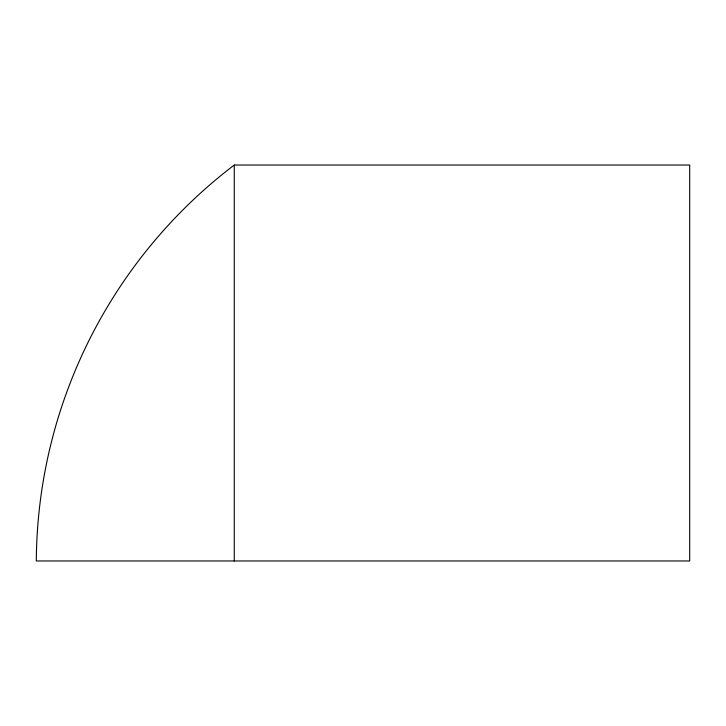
<?xml version="1.0" encoding="UTF-8"?>
<svg xmlns="http://www.w3.org/2000/svg" width="726" height="726" viewBox="0 0 726 726"><rect width="100%" height="100%" fill="white"/><g stroke="black" fill="none" stroke-linecap="round" stroke-linejoin="round"><path stroke-width="1.09" d="M234.271 165.029L689.7 165.029L689.7 560.971L36.3 560.971A501.621 501.621 0 0 1 234.271 165.029L234.271 560.971"/></g></svg>
